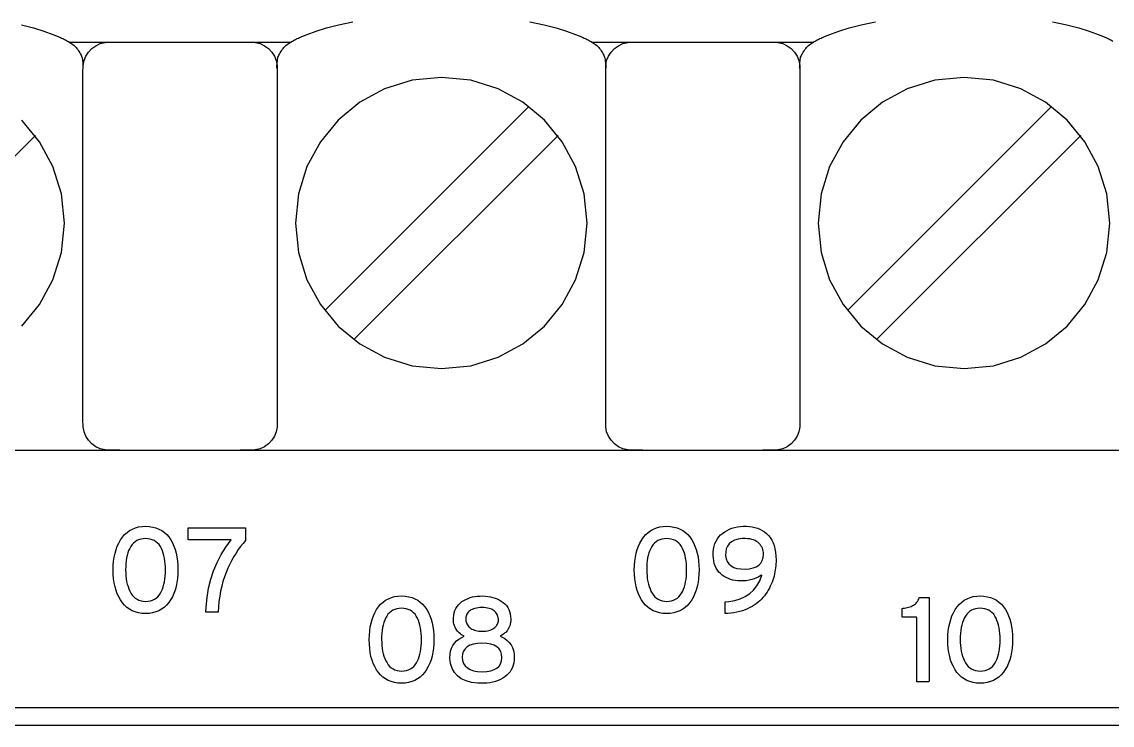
# Model space of a CAD drawing. Extents: x 1 to 47.7, y 0.2 to 33.4.
# Drawn here: x 28.493 to 29.745, y 13.384 to 14.192 of the extents above; entities that cross this region are included whole.
import ezdxf

# ---------------------------------------------------------------- set-up
doc = ezdxf.new("R2010")
doc.units = 0
doc.header["$MEASUREMENT"] = 0
doc.layers.add('6_0____DWG', color=7, linetype='CONTINUOUS')

msp = doc.modelspace()

# ---------------------------------------------------------------- linework, layer by layer
at = {"layer": '6_0____DWG'}
for points in [[(28.4928, 14.1883), (28.5066, 14.1847), (28.5184, 14.1809), (28.5287, 14.1771), (28.535, 14.1746), (28.5365, 14.174), (28.5378, 14.1734), (28.539, 14.1729), (28.5401, 14.1724), (28.5412, 14.1719), (28.5423, 14.1713), (28.5433, 14.1708), (28.5445, 14.1702), (28.5457, 14.1695), (28.547, 14.1688), (28.5482, 14.168), (28.5494, 14.1672), (28.5507, 14.1663), (28.5519, 14.1654), (28.5532, 14.1644), (28.5545, 14.1634), (28.5558, 14.1622), (28.5566, 14.1609), (28.5574, 14.1597), (28.5582, 14.1584), (28.5591, 14.1572), (28.5599, 14.1559), (28.5606, 14.1546), (28.5613, 14.1534), (28.5619, 14.1521), (28.5623, 14.151), (28.5626, 14.1497), (28.5629, 14.1482), (28.5631, 14.1466), (28.5633, 14.145), (28.5634, 14.1433), (28.5635, 14.1416), (28.5635, 14.1399), (28.5635, 14.1384)], [(28.7862, 14.1384), (28.7862, 14.1399), (28.7862, 14.1416), (28.7863, 14.1433), (28.7864, 14.145), (28.7866, 14.1466), (28.7868, 14.1482), (28.787, 14.1497), (28.7873, 14.151), (28.7878, 14.1521), (28.7884, 14.1534), (28.789, 14.1546), (28.7898, 14.1559), (28.7906, 14.1572), (28.7915, 14.1584), (28.7923, 14.1597), (28.7931, 14.1609), (28.7939, 14.1622), (28.7951, 14.1634), (28.7965, 14.1644), (28.7977, 14.1654), (28.799, 14.1663), (28.8002, 14.1672), (28.8015, 14.168), (28.8027, 14.1688), (28.8039, 14.1695), (28.8052, 14.1702), (28.8063, 14.1708), (28.8074, 14.1713), (28.8085, 14.1719), (28.8095, 14.1724), (28.8107, 14.1729), (28.8119, 14.1734), (28.8132, 14.174), (28.8147, 14.1746), (28.821, 14.1771), (28.8313, 14.1809), (28.8431, 14.1847), (28.8569, 14.1883), (28.8733, 14.1917)], [(29.0764, 14.1917), (29.0928, 14.1883), (29.1066, 14.1847), (29.1184, 14.1809), (29.1287, 14.1771), (29.135, 14.1746), (29.1365, 14.174), (29.1378, 14.1734), (29.139, 14.1729), (29.1401, 14.1724), (29.1412, 14.1719), (29.1423, 14.1713), (29.1433, 14.1708), (29.1445, 14.1702), (29.1458, 14.1695), (29.147, 14.1688), (29.1482, 14.168), (29.1494, 14.1672), (29.1507, 14.1663), (29.1519, 14.1654), (29.1532, 14.1644), (29.1545, 14.1634), (29.1558, 14.1622), (29.1566, 14.1609), (29.1574, 14.1597), (29.1582, 14.1584), (29.1591, 14.1572), (29.1599, 14.1559), (29.1606, 14.1546), (29.1613, 14.1534), (29.1619, 14.1521), (29.1623, 14.151), (29.1626, 14.1497), (29.1629, 14.1482), (29.1631, 14.1466), (29.1633, 14.145), (29.1634, 14.1433), (29.1635, 14.1416), (29.1635, 14.1399), (29.1635, 14.1384)], [(29.3861, 14.1384), (29.3862, 14.1399), (29.3862, 14.1416), (29.3863, 14.1433), (29.3864, 14.145), (29.3866, 14.1466), (29.3868, 14.1482), (29.387, 14.1497), (29.3873, 14.151), (29.3878, 14.1521), (29.3884, 14.1534), (29.3891, 14.1546), (29.3898, 14.1559), (29.3906, 14.1572), (29.3915, 14.1584), (29.3923, 14.1597), (29.3931, 14.1609), (29.3939, 14.1622), (29.3951, 14.1634), (29.3965, 14.1644), (29.3977, 14.1654), (29.399, 14.1663), (29.4002, 14.1672), (29.4015, 14.168), (29.4027, 14.1688), (29.4039, 14.1695), (29.4052, 14.1702), (29.4063, 14.1708), (29.4074, 14.1713), (29.4085, 14.1719), (29.4095, 14.1724), (29.4107, 14.1729), (29.4119, 14.1734), (29.4132, 14.174), (29.4147, 14.1746), (29.421, 14.1771), (29.4313, 14.1809), (29.4431, 14.1847), (29.4569, 14.1883), (29.4733, 14.1917)], [(29.6764, 14.1917), (29.6928, 14.1883), (29.7066, 14.1847), (29.7184, 14.1809), (29.7287, 14.1771), (29.735, 14.1746), (29.7365, 14.174), (29.7378, 14.1734), (29.739, 14.1729), (29.7401, 14.1724), (29.7412, 14.1719), (29.7423, 14.1713), (29.7433, 14.1708), (29.7445, 14.1702), (29.7458, 14.1695)], [(28.5477, 14.1683), (28.8025, 14.1683)], [(28.6059, 13.6996), (28.6054, 13.6996), (28.6041, 13.6996), (28.6021, 13.6996), (28.5999, 13.6996), (28.5977, 13.6996), (28.5957, 13.6996), (28.5943, 13.6996), (28.5936, 13.6996), (28.5888, 13.6999), (28.5832, 13.7013), (28.5781, 13.7037), (28.5735, 13.707), (28.5697, 13.711), (28.5667, 13.7156), (28.5647, 13.7208), (28.5636, 13.7265), (28.5635, 13.7351), (28.5635, 13.7696), (28.5635, 13.8264), (28.5635, 13.8966), (28.5635, 13.9713), (28.5635, 14.0415), (28.5635, 14.0983), (28.5635, 14.1328), (28.5636, 14.1414), (28.5647, 14.147), (28.5667, 14.1522), (28.5697, 14.1569), (28.5735, 14.1609), (28.5781, 14.1641), (28.5832, 14.1665), (28.5888, 14.168), (28.5936, 14.1683), (28.5943, 14.1683), (28.5957, 14.1683), (28.5977, 14.1683), (28.5999, 14.1683), (28.6021, 14.1683), (28.6041, 14.1683), (28.6054, 14.1683), (28.6059, 14.1683)], [(28.744, 14.1683), (28.7445, 14.1683), (28.7459, 14.1683), (28.7478, 14.1683), (28.75, 14.1683), (28.7522, 14.1683), (28.7542, 14.1683), (28.7557, 14.1683), (28.7564, 14.1683), (28.7611, 14.168), (28.7667, 14.1665), (28.7718, 14.1641), (28.7764, 14.1609), (28.7802, 14.1569), (28.7832, 14.1522), (28.7853, 14.147), (28.7863, 14.1414), (28.7864, 14.1328), (28.7864, 14.0983), (28.7864, 14.0415), (28.7864, 13.9713), (28.7864, 13.8966), (28.7864, 13.8264), (28.7864, 13.7696), (28.7864, 13.7351), (28.7863, 13.7265), (28.7853, 13.7208), (28.7832, 13.7156), (28.7802, 13.711), (28.7764, 13.707), (28.7718, 13.7037), (28.7667, 13.7013), (28.7611, 13.6999), (28.7564, 13.6996), (28.7557, 13.6996), (28.7542, 13.6996), (28.7522, 13.6996), (28.75, 13.6996), (28.7478, 13.6996), (28.7459, 13.6996), (28.7445, 13.6996), (28.744, 13.6996)], [(29.1477, 14.1683), (29.4025, 14.1683)], [(29.2059, 13.6996), (29.2054, 13.6996), (29.204, 13.6996), (29.2021, 13.6996), (29.1999, 13.6996), (29.1977, 13.6996), (29.1957, 13.6996), (29.1942, 13.6996), (29.1935, 13.6996), (29.1888, 13.6999), (29.1832, 13.7013), (29.1781, 13.7037), (29.1735, 13.707), (29.1697, 13.711), (29.1667, 13.7156), (29.1646, 13.7208), (29.1636, 13.7265), (29.1635, 13.7351), (29.1635, 13.7696), (29.1635, 13.8264), (29.1635, 13.8966), (29.1635, 13.9713), (29.1635, 14.0415), (29.1635, 14.0983), (29.1635, 14.1328), (29.1636, 14.1414), (29.1646, 14.147), (29.1667, 14.1522), (29.1697, 14.1569), (29.1735, 14.1609), (29.1781, 14.1641), (29.1832, 14.1665), (29.1888, 14.168), (29.1935, 14.1683), (29.1942, 14.1683), (29.1957, 14.1683), (29.1977, 14.1683), (29.1999, 14.1683), (29.2021, 14.1683), (29.204, 14.1683), (29.2054, 14.1683), (29.2059, 14.1683)], [(29.344, 14.1683), (29.3445, 14.1683), (29.3459, 14.1683), (29.3478, 14.1683), (29.35, 14.1683), (29.3522, 14.1683), (29.3542, 14.1683), (29.3557, 14.1683), (29.3564, 14.1683), (29.3611, 14.168), (29.3667, 14.1665), (29.3718, 14.1641), (29.3764, 14.1609), (29.3802, 14.1569), (29.3832, 14.1522), (29.3852, 14.147), (29.3863, 14.1414), (29.3864, 14.1328), (29.3864, 14.0983), (29.3864, 14.0415), (29.3864, 13.9713), (29.3864, 13.8966), (29.3864, 13.8264), (29.3864, 13.7696), (29.3864, 13.7351), (29.3863, 13.7265), (29.3852, 13.7208), (29.3832, 13.7156), (29.3802, 13.711), (29.3764, 13.707), (29.3718, 13.7037), (29.3667, 13.7013), (29.3611, 13.6999), (29.3564, 13.6996), (29.3557, 13.6996), (29.3542, 13.6996), (29.3522, 13.6996), (29.35, 13.6996), (29.3478, 13.6996), (29.3459, 13.6996), (29.3445, 13.6996), (29.344, 13.6996)], [(28.8411, 13.8601), (29.0753, 14.0944)], [(29.4411, 13.8601), (29.6753, 14.0944)], [(28.4932, 13.8422), (28.5136, 13.8669), (28.529, 13.8953), (28.5388, 13.9267), (28.5422, 13.9604), (28.5388, 13.9941), (28.529, 14.0255), (28.5136, 14.0539), (28.4932, 14.0787)], [(28.2745, 13.8267), (28.5088, 14.061)], [(28.8745, 13.8267), (29.1088, 14.061)], [(29.4745, 13.8267), (29.7088, 14.061)], [(26.7935, 13.6996), (31.7746, 13.6996)], [(32.133, 13.4039), (31.4073, 13.4039), (31.0469, 13.4039), (30.8679, 13.4039), (30.6902, 13.4039), (30.5137, 13.4039), (30.3388, 13.4039), (30.1656, 13.4039), (29.9943, 13.4039), (29.8251, 13.4039), (29.6583, 13.4039), (29.494, 13.4039), (29.3325, 13.4039), (29.1738, 13.4039), (29.0183, 13.4039), (28.8661, 13.4039), (28.7914, 13.4039), (28.7175, 13.4039), (28.6445, 13.4039), (28.5725, 13.4039), (28.5015, 13.4039), (28.4315, 13.4039)], [(28.4617, 13.3839), (28.568, 13.3839), (28.6761, 13.3839), (28.7858, 13.3839), (28.8971, 13.3839), (29.01, 13.3839), (29.1243, 13.3839), (29.24, 13.3839), (29.357, 13.3839), (29.4754, 13.3839), (29.5949, 13.3839), (29.7156, 13.3839), (29.8373, 13.3839), (29.9601, 13.3839), (30.0839, 13.3839), (30.3339, 13.3839), (30.5871, 13.3839), (30.8428, 13.3839), (31.1005, 13.3839), (31.3597, 13.3839), (31.8808, 13.3839)]]:
    msp.add_lwpolyline(points, dxfattribs=at)
for points in [[(28.8075, 13.9604), (28.8109, 13.9267), (28.8206, 13.8953), (28.8361, 13.8669), (28.8565, 13.8422), (28.8813, 13.8218), (28.9097, 13.8064), (28.9412, 13.7967), (28.9749, 13.7933), (29.0086, 13.7967), (29.04, 13.8064), (29.0684, 13.8218), (29.0932, 13.8422), (29.1136, 13.8669), (29.129, 13.8953), (29.1388, 13.9267), (29.1422, 13.9604), (29.1388, 13.9941), (29.129, 14.0255), (29.1136, 14.0539), (29.0932, 14.0787), (29.0684, 14.0992), (29.04, 14.1146), (29.0086, 14.1244), (28.9749, 14.1278), (28.9412, 14.1244), (28.9097, 14.1146), (28.8813, 14.0992), (28.8565, 14.0787), (28.8361, 14.0539), (28.8206, 14.0255), (28.8109, 13.9941)], [(29.4075, 13.9604), (29.4109, 13.9267), (29.4206, 13.8953), (29.4361, 13.8669), (29.4565, 13.8422), (29.4813, 13.8218), (29.5097, 13.8064), (29.5412, 13.7967), (29.5749, 13.7933), (29.6086, 13.7967), (29.64, 13.8064), (29.6684, 13.8218), (29.6932, 13.8422), (29.7136, 13.8669), (29.729, 13.8953), (29.7388, 13.9267), (29.7422, 13.9604), (29.7388, 13.9941), (29.729, 14.0255), (29.7136, 14.0539), (29.6932, 14.0787), (29.6684, 14.0992), (29.64, 14.1146), (29.6086, 14.1244), (29.5749, 14.1278), (29.5412, 14.1244), (29.5097, 14.1146), (29.4813, 14.0992), (29.4565, 14.0787), (29.4361, 14.0539), (29.4206, 14.0255), (29.4109, 13.9941)], [(28.6724, 13.5623), (28.6723, 13.5572), (28.6719, 13.5523), (28.6713, 13.5476), (28.6703, 13.5432), (28.6692, 13.539), (28.6677, 13.535), (28.6661, 13.5313), (28.6641, 13.5278), (28.6619, 13.5246), (28.6594, 13.5217), (28.6567, 13.5192), (28.6537, 13.5171), (28.6505, 13.5153), (28.6471, 13.5139), (28.6433, 13.5129), (28.6394, 13.5123), (28.6352, 13.512), (28.631, 13.5123), (28.6271, 13.5129), (28.6234, 13.5139), (28.62, 13.5153), (28.6168, 13.517), (28.6139, 13.5191), (28.6112, 13.5216), (28.6087, 13.5245), (28.6065, 13.5277), (28.6046, 13.5311), (28.6029, 13.5348), (28.6014, 13.5387), (28.6003, 13.5429), (28.5994, 13.5473), (28.5987, 13.552), (28.5983, 13.5569), (28.5982, 13.5621), (28.5983, 13.5672), (28.5987, 13.5721), (28.5994, 13.5768), (28.6003, 13.5813), (28.6015, 13.5855), (28.6029, 13.5894), (28.6046, 13.5931), (28.6066, 13.5966), (28.6089, 13.5999), (28.6113, 13.6027), (28.6141, 13.6053), (28.617, 13.6074), (28.6202, 13.6091), (28.6237, 13.6105), (28.6274, 13.6115), (28.6313, 13.6121), (28.6354, 13.6123), (28.6396, 13.6121), (28.6436, 13.6114), (28.6473, 13.6104), (28.6507, 13.6091), (28.6539, 13.6074), (28.6569, 13.6053), (28.6596, 13.6028), (28.662, 13.6), (28.6642, 13.5968), (28.6661, 13.5933), (28.6678, 13.5896), (28.6692, 13.5857), (28.6704, 13.5815), (28.6713, 13.5771), (28.6719, 13.5724), (28.6723, 13.5675)], [(28.75, 13.596), (28.7472, 13.5927), (28.7444, 13.5892), (28.7417, 13.5855), (28.7392, 13.5816), (28.7367, 13.5775), (28.7343, 13.5732), (28.732, 13.5687), (28.7298, 13.5641), (28.7278, 13.5592), (28.7259, 13.5541), (28.7242, 13.5488), (28.7227, 13.5434), (28.7215, 13.5378), (28.7205, 13.532), (28.7196, 13.526), (28.7191, 13.5199), (28.7187, 13.5136), (28.7181, 13.5136), (28.7167, 13.5136), (28.7146, 13.5136), (28.7122, 13.5136), (28.7097, 13.5136), (28.7074, 13.5136), (28.7056, 13.5136), (28.7046, 13.5136), (28.7048, 13.5193), (28.7059, 13.5304), (28.7077, 13.5411), (28.7103, 13.5514), (28.7135, 13.5613), (28.7175, 13.5707), (28.7221, 13.5798), (28.7275, 13.5884), (28.7336, 13.5966), (28.7317, 13.5966), (28.7267, 13.5966), (28.7195, 13.5966), (28.7111, 13.5966), (28.7025, 13.5966), (28.6946, 13.5966), (28.6883, 13.5966), (28.6848, 13.5966), (28.6843, 13.5968), (28.6843, 13.5978), (28.6843, 13.5996), (28.6843, 13.6018), (28.6843, 13.6043), (28.6843, 13.6067), (28.6843, 13.6088), (28.6843, 13.6102), (28.6843, 13.6107), (28.6868, 13.6107), (28.6935, 13.6107), (28.7031, 13.6107), (28.7143, 13.6107), (28.7258, 13.6107), (28.7363, 13.6107), (28.7446, 13.6107), (28.7494, 13.6107), (28.75, 13.6106), (28.75, 13.6095), (28.75, 13.6077), (28.75, 13.6053), (28.75, 13.6027), (28.75, 13.6002), (28.75, 13.5981), (28.75, 13.5966)], [(29.2707, 13.5623), (29.2705, 13.5572), (29.2702, 13.5523), (29.2695, 13.5476), (29.2686, 13.5432), (29.2674, 13.539), (29.266, 13.535), (29.2643, 13.5313), (29.2623, 13.5278), (29.2601, 13.5246), (29.2577, 13.5217), (29.2549, 13.5192), (29.252, 13.5171), (29.2487, 13.5153), (29.2453, 13.5139), (29.2416, 13.5129), (29.2376, 13.5123), (29.2334, 13.512), (29.2292, 13.5123), (29.2253, 13.5129), (29.2217, 13.5139), (29.2182, 13.5153), (29.215, 13.517), (29.2121, 13.5191), (29.2094, 13.5216), (29.2069, 13.5245), (29.2047, 13.5277), (29.2028, 13.5311), (29.2011, 13.5348), (29.1997, 13.5387), (29.1985, 13.5429), (29.1976, 13.5473), (29.1969, 13.552), (29.1965, 13.5569), (29.1964, 13.5621), (29.1965, 13.5672), (29.1969, 13.5721), (29.1976, 13.5768), (29.1985, 13.5813), (29.1997, 13.5855), (29.2012, 13.5894), (29.2029, 13.5931), (29.2049, 13.5966), (29.2071, 13.5999), (29.2096, 13.6027), (29.2123, 13.6053), (29.2153, 13.6074), (29.2185, 13.6091), (29.2219, 13.6105), (29.2256, 13.6115), (29.2295, 13.6121), (29.2337, 13.6123), (29.2379, 13.6121), (29.2418, 13.6114), (29.2455, 13.6104), (29.249, 13.6091), (29.2522, 13.6074), (29.2551, 13.6053), (29.2578, 13.6028), (29.2603, 13.6), (29.2625, 13.5968), (29.2644, 13.5933), (29.266, 13.5896), (29.2675, 13.5857), (29.2686, 13.5815), (29.2695, 13.5771), (29.2702, 13.5724), (29.2705, 13.5675)], [(29.3591, 13.5735), (29.3591, 13.5713), (29.359, 13.5691), (29.3588, 13.5668), (29.3585, 13.5645), (29.3582, 13.5622), (29.3578, 13.5599), (29.3573, 13.5576), (29.3568, 13.5552), (29.3562, 13.5528), (29.3554, 13.5504), (29.3546, 13.5481), (29.3536, 13.5458), (29.3525, 13.5435), (29.3514, 13.5412), (29.3501, 13.539), (29.3487, 13.5368), (29.3473, 13.5347), (29.3457, 13.5325), (29.3441, 13.5305), (29.3423, 13.5286), (29.3404, 13.5268), (29.3384, 13.525), (29.3362, 13.5234), (29.334, 13.5218), (29.3316, 13.5203), (29.329, 13.519), (29.3263, 13.5176), (29.3235, 13.5165), (29.3205, 13.5154), (29.3174, 13.5145), (29.3142, 13.5137), (29.3108, 13.5131), (29.3073, 13.5126), (29.3036, 13.5122), (29.3007, 13.512), (29.3007, 13.5127), (29.3007, 13.5142), (29.3007, 13.5163), (29.3007, 13.5186), (29.3007, 13.5209), (29.3007, 13.523), (29.3007, 13.5247), (29.3007, 13.5256), (29.3047, 13.526), (29.3117, 13.5271), (29.318, 13.5289), (29.3237, 13.5316), (29.3288, 13.535), (29.3332, 13.5391), (29.3371, 13.5441), (29.3403, 13.5498), (29.3429, 13.5562), (29.3415, 13.5558), (29.3392, 13.5543), (29.3367, 13.553), (29.3341, 13.5519), (29.3312, 13.551), (29.3282, 13.5503), (29.3249, 13.5498), (29.3215, 13.5496), (29.318, 13.5495), (29.3151, 13.5496), (29.3123, 13.55), (29.3095, 13.5505), (29.3069, 13.5512), (29.3044, 13.5522), (29.302, 13.5533), (29.2997, 13.5546), (29.2974, 13.5561), (29.2953, 13.5579), (29.2934, 13.5598), (29.2918, 13.5619), (29.2904, 13.5643), (29.2892, 13.5668), (29.2882, 13.5696), (29.2876, 13.5726), (29.2871, 13.5758), (29.2869, 13.5791), (29.287, 13.5827), (29.2874, 13.5862), (29.288, 13.5894), (29.289, 13.5924), (29.2902, 13.5952), (29.2917, 13.5978), (29.2935, 13.6001), (29.2955, 13.6023), (29.2978, 13.6042), (29.3003, 13.606), (29.3029, 13.6076), (29.3056, 13.6089), (29.3085, 13.61), (29.3115, 13.6109), (29.3147, 13.6116), (29.318, 13.612), (29.3215, 13.6123), (29.3251, 13.6123), (29.3285, 13.6121), (29.3317, 13.6116), (29.3348, 13.6109), (29.3378, 13.61), (29.3406, 13.6088), (29.3433, 13.6074), (29.3458, 13.6058), (29.3482, 13.6039), (29.3504, 13.6017), (29.3524, 13.5993), (29.3541, 13.5965), (29.3556, 13.5934), (29.3568, 13.5901), (29.3578, 13.5864), (29.3585, 13.5824), (29.3589, 13.5781)], [(28.6582, 13.5621), (28.6581, 13.5657), (28.6579, 13.5691), (28.6575, 13.5724), (28.657, 13.5756), (28.6564, 13.5786), (28.6556, 13.5815), (28.6546, 13.5842), (28.6535, 13.5867), (28.6523, 13.5891), (28.6508, 13.5912), (28.6492, 13.593), (28.6473, 13.5946), (28.6453, 13.5959), (28.643, 13.5969), (28.6406, 13.5976), (28.638, 13.598), (28.6352, 13.5982), (28.6324, 13.598), (28.6298, 13.5976), (28.6274, 13.5969), (28.6252, 13.5959), (28.6232, 13.5946), (28.6214, 13.5931), (28.6198, 13.5913), (28.6183, 13.5892), (28.6171, 13.5869), (28.6159, 13.5844), (28.615, 13.5817), (28.6142, 13.5789), (28.6135, 13.5759), (28.613, 13.5728), (28.6127, 13.5694), (28.6125, 13.566), (28.6124, 13.5623), (28.6125, 13.5587), (28.6127, 13.5553), (28.6131, 13.552), (28.6136, 13.5489), (28.6143, 13.5459), (28.6152, 13.5431), (28.6162, 13.5404), (28.6173, 13.5379), (28.6186, 13.5355), (28.6201, 13.5333), (28.6217, 13.5314), (28.6235, 13.5298), (28.6255, 13.5285), (28.6277, 13.5275), (28.6301, 13.5267), (28.6327, 13.5263), (28.6354, 13.5261), (28.6383, 13.5263), (28.6409, 13.5267), (28.6433, 13.5275), (28.6455, 13.5285), (28.6475, 13.5298), (28.6494, 13.5314), (28.651, 13.5332), (28.6524, 13.5354), (28.6537, 13.5377), (28.6547, 13.5402), (28.6556, 13.5429), (28.6564, 13.5457), (28.6571, 13.5486), (28.6576, 13.5517), (28.6579, 13.555), (28.6581, 13.5585)], [(29.2564, 13.5621), (29.2564, 13.5657), (29.2561, 13.5691), (29.2558, 13.5724), (29.2553, 13.5756), (29.2546, 13.5786), (29.2538, 13.5815), (29.2529, 13.5842), (29.2518, 13.5867), (29.2505, 13.5891), (29.249, 13.5912), (29.2474, 13.593), (29.2455, 13.5946), (29.2435, 13.5959), (29.2413, 13.5969), (29.2388, 13.5976), (29.2362, 13.598), (29.2334, 13.5982), (29.2306, 13.598), (29.2281, 13.5976), (29.2257, 13.5969), (29.2235, 13.5959), (29.2215, 13.5946), (29.2196, 13.5931), (29.218, 13.5913), (29.2166, 13.5892), (29.2153, 13.5869), (29.2142, 13.5844), (29.2132, 13.5817), (29.2124, 13.5789), (29.2117, 13.5759), (29.2112, 13.5728), (29.2109, 13.5694), (29.2107, 13.566), (29.2107, 13.5623), (29.2107, 13.5587), (29.211, 13.5553), (29.2113, 13.552), (29.2119, 13.5489), (29.2126, 13.5459), (29.2134, 13.5431), (29.2144, 13.5404), (29.2155, 13.5379), (29.2168, 13.5355), (29.2183, 13.5333), (29.2199, 13.5314), (29.2218, 13.5298), (29.2238, 13.5285), (29.226, 13.5275), (29.2283, 13.5267), (29.2309, 13.5263), (29.2337, 13.5261), (29.2365, 13.5263), (29.2391, 13.5267), (29.2415, 13.5275), (29.2437, 13.5285), (29.2458, 13.5298), (29.2476, 13.5314), (29.2492, 13.5332), (29.2507, 13.5354), (29.2519, 13.5377), (29.253, 13.5402), (29.2539, 13.5429), (29.2547, 13.5457), (29.2553, 13.5486), (29.2558, 13.5517), (29.2561, 13.555), (29.2564, 13.5585)], [(29.3447, 13.5804), (29.3446, 13.5821), (29.3444, 13.5838), (29.344, 13.5855), (29.3434, 13.5871), (29.3427, 13.5886), (29.3418, 13.59), (29.3408, 13.5913), (29.3396, 13.5926), (29.3382, 13.5939), (29.3367, 13.5949), (29.335, 13.5958), (29.3332, 13.5966), (29.3312, 13.5972), (29.329, 13.5977), (29.3267, 13.598), (29.3242, 13.5982), (29.3201, 13.5981), (29.3155, 13.5974), (29.3115, 13.5962), (29.3081, 13.5945), (29.3054, 13.5923), (29.3034, 13.5896), (29.302, 13.5864), (29.3013, 13.5827), (29.3012, 13.5786), (29.3018, 13.5749), (29.3031, 13.5717), (29.3049, 13.569), (29.3074, 13.5668), (29.3105, 13.5651), (29.3142, 13.564), (29.3186, 13.5633), (29.3236, 13.5632), (29.3284, 13.5636), (29.3327, 13.5644), (29.3363, 13.5658), (29.3392, 13.5677), (29.3416, 13.5701), (29.3433, 13.573), (29.3443, 13.5764)], [(28.9663, 13.4823), (28.9662, 13.4772), (28.9658, 13.4722), (28.9651, 13.4676), (28.9642, 13.4631), (28.963, 13.459), (28.9616, 13.455), (28.9599, 13.4513), (28.958, 13.4478), (28.9558, 13.4446), (28.9533, 13.4417), (28.9506, 13.4392), (28.9476, 13.437), (28.9444, 13.4353), (28.9409, 13.4339), (28.9372, 13.4329), (28.9332, 13.4322), (28.929, 13.432), (28.9249, 13.4322), (28.921, 13.4329), (28.9173, 13.4339), (28.9139, 13.4353), (28.9107, 13.437), (28.9077, 13.4391), (28.905, 13.4416), (28.9026, 13.4445), (28.9004, 13.4476), (28.8984, 13.4511), (28.8967, 13.4547), (28.8953, 13.4587), (28.8941, 13.4628), (28.8932, 13.4673), (28.8926, 13.4719), (28.8922, 13.4769), (28.892, 13.482), (28.8922, 13.4872), (28.8926, 13.4921), (28.8932, 13.4968), (28.8942, 13.5012), (28.8953, 13.5054), (28.8968, 13.5094), (28.8985, 13.5131), (28.9005, 13.5166), (28.9027, 13.5198), (28.9052, 13.5227), (28.9079, 13.5252), (28.9109, 13.5274), (28.9141, 13.5291), (28.9175, 13.5305), (28.9212, 13.5315), (28.9251, 13.5321), (28.9293, 13.5323), (28.9335, 13.532), (28.9374, 13.5314), (28.9412, 13.5304), (28.9446, 13.5291), (28.9478, 13.5273), (28.9507, 13.5252), (28.9534, 13.5228), (28.9559, 13.5199), (28.9581, 13.5168), (28.96, 13.5133), (28.9617, 13.5096), (28.9631, 13.5057), (28.9642, 13.5015), (28.9651, 13.4971), (28.9658, 13.4924), (28.9662, 13.4875)], [(29.0586, 13.4619), (29.0584, 13.4586), (29.058, 13.4556), (29.0574, 13.4527), (29.0564, 13.4501), (29.0552, 13.4476), (29.0538, 13.4453), (29.0521, 13.4431), (29.0501, 13.4412), (29.0479, 13.4394), (29.0455, 13.4378), (29.0429, 13.4364), (29.0401, 13.4352), (29.0371, 13.4341), (29.0339, 13.4333), (29.0305, 13.4327), (29.0269, 13.4322), (29.0231, 13.432), (29.0168, 13.4321), (29.0095, 13.4331), (29.0032, 13.4347), (28.9978, 13.4372), (28.9933, 13.4404), (28.9898, 13.4444), (28.9871, 13.4491), (28.9855, 13.4546), (28.9847, 13.4609), (28.9848, 13.4653), (28.9854, 13.4689), (28.9865, 13.4723), (28.9879, 13.4754), (28.9899, 13.4782), (28.9922, 13.4806), (28.995, 13.4828), (28.9982, 13.4847), (29.0011, 13.4861), (28.9995, 13.487), (28.9981, 13.4878), (28.9968, 13.4888), (28.9955, 13.4898), (28.9945, 13.4908), (28.9935, 13.4919), (28.9926, 13.493), (28.9919, 13.4942), (28.9912, 13.4954), (28.9906, 13.4966), (28.9901, 13.4978), (28.9897, 13.499), (28.9893, 13.5001), (28.989, 13.5012), (28.9888, 13.5024), (28.9887, 13.5034), (28.9887, 13.5045), (28.9888, 13.5071), (28.9891, 13.5101), (28.9897, 13.5129), (28.9905, 13.5155), (28.9916, 13.518), (28.993, 13.5202), (28.9946, 13.5222), (28.9964, 13.5241), (28.9985, 13.5258), (29.0007, 13.5272), (29.003, 13.5284), (29.0055, 13.5295), (29.008, 13.5304), (29.0107, 13.5311), (29.0135, 13.5316), (29.0164, 13.532), (29.0195, 13.5322), (29.0226, 13.5323), (29.0256, 13.5321), (29.0284, 13.5318), (29.0312, 13.5314), (29.0339, 13.5307), (29.0365, 13.5299), (29.039, 13.5289), (29.0414, 13.5277), (29.0437, 13.5264), (29.0458, 13.5249), (29.0478, 13.5232), (29.0495, 13.5213), (29.051, 13.5191), (29.0522, 13.5168), (29.0532, 13.5143), (29.0539, 13.5116), (29.0544, 13.5087), (29.0546, 13.5055), (29.0546, 13.5047), (29.0546, 13.5042), (29.0545, 13.5036), (29.0545, 13.5031), (29.0544, 13.5026), (29.0544, 13.5021), (29.0543, 13.5015), (29.0542, 13.501), (29.054, 13.5004), (29.0539, 13.4998), (29.0537, 13.4992), (29.0535, 13.4985), (29.0533, 13.4979), (29.0531, 13.4973), (29.0528, 13.4967), (29.0525, 13.496), (29.0522, 13.4954), (29.0517, 13.4945), (29.0509, 13.4932), (29.0501, 13.492), (29.0491, 13.4909), (29.0479, 13.4899), (29.0467, 13.4889), (29.0454, 13.4879), (29.0439, 13.487), (29.0424, 13.4862), (29.0445, 13.485), (29.0477, 13.4833), (29.0505, 13.4813), (29.0529, 13.4789), (29.0549, 13.4762), (29.0565, 13.4731), (29.0576, 13.4697), (29.0583, 13.4659)], [(29.6305, 13.4823), (29.6304, 13.4772), (29.63, 13.4722), (29.6294, 13.4676), (29.6285, 13.4631), (29.6273, 13.459), (29.6259, 13.455), (29.6242, 13.4513), (29.6222, 13.4478), (29.62, 13.4446), (29.6175, 13.4417), (29.6148, 13.4392), (29.6118, 13.437), (29.6086, 13.4353), (29.6052, 13.4339), (29.6015, 13.4329), (29.5975, 13.4322), (29.5933, 13.432), (29.5891, 13.4322), (29.5852, 13.4329), (29.5815, 13.4339), (29.5781, 13.4353), (29.5749, 13.437), (29.572, 13.4391), (29.5693, 13.4416), (29.5668, 13.4445), (29.5646, 13.4476), (29.5627, 13.4511), (29.561, 13.4547), (29.5595, 13.4587), (29.5584, 13.4628), (29.5575, 13.4673), (29.5568, 13.4719), (29.5564, 13.4769), (29.5563, 13.482), (29.5564, 13.4872), (29.5568, 13.4921), (29.5575, 13.4968), (29.5584, 13.5012), (29.5596, 13.5054), (29.561, 13.5094), (29.5628, 13.5131), (29.5647, 13.5166), (29.567, 13.5198), (29.5695, 13.5227), (29.5722, 13.5252), (29.5751, 13.5274), (29.5783, 13.5291), (29.5818, 13.5305), (29.5855, 13.5315), (29.5894, 13.5321), (29.5935, 13.5323), (29.5977, 13.532), (29.6017, 13.5314), (29.6054, 13.5304), (29.6089, 13.5291), (29.6121, 13.5273), (29.615, 13.5252), (29.6177, 13.5228), (29.6201, 13.5199), (29.6223, 13.5168), (29.6243, 13.5133), (29.6259, 13.5096), (29.6273, 13.5057), (29.6285, 13.5015), (29.6294, 13.4971), (29.63, 13.4924), (29.6304, 13.4875)], [(29.0404, 13.5047), (29.0403, 13.506), (29.0401, 13.5073), (29.0398, 13.5086), (29.0394, 13.5098), (29.0389, 13.511), (29.0383, 13.5121), (29.0375, 13.5132), (29.0366, 13.5142), (29.0356, 13.5152), (29.0344, 13.516), (29.0331, 13.5168), (29.0315, 13.5174), (29.0299, 13.518), (29.028, 13.5184), (29.026, 13.5187), (29.0238, 13.5189), (29.0215, 13.519), (29.0192, 13.5189), (29.0171, 13.5187), (29.0151, 13.5184), (29.0133, 13.518), (29.0116, 13.5175), (29.0101, 13.5169), (29.0088, 13.5162), (29.0076, 13.5154), (29.0066, 13.5145), (29.0057, 13.5135), (29.005, 13.5125), (29.0043, 13.5114), (29.0038, 13.5103), (29.0034, 13.5091), (29.0031, 13.5079), (29.0029, 13.5066), (29.0029, 13.5052), (29.003, 13.5038), (29.0032, 13.5025), (29.0036, 13.5013), (29.0041, 13.5001), (29.0047, 13.499), (29.0055, 13.4979), (29.0064, 13.4969), (29.0075, 13.496), (29.0086, 13.4951), (29.0099, 13.4943), (29.0113, 13.4937), (29.0128, 13.4931), (29.0144, 13.4926), (29.0161, 13.4923), (29.0179, 13.492), (29.0198, 13.4918), (29.0218, 13.4918), (29.0239, 13.4918), (29.0258, 13.492), (29.0277, 13.4923), (29.0294, 13.4926), (29.031, 13.4931), (29.0325, 13.4937), (29.0338, 13.4944), (29.0351, 13.4952), (29.0362, 13.4961), (29.0371, 13.497), (29.038, 13.4979), (29.0387, 13.4989), (29.0393, 13.5), (29.0398, 13.5011), (29.0401, 13.5022), (29.0403, 13.5034)], [(29.5207, 13.4335), (29.5207, 13.4364), (29.5207, 13.444), (29.5207, 13.4548), (29.5207, 13.4675), (29.5207, 13.4806), (29.5207, 13.4925), (29.5207, 13.5019), (29.5207, 13.5073), (29.5205, 13.5081), (29.5193, 13.5081), (29.5172, 13.5081), (29.5145, 13.5081), (29.5116, 13.5081), (29.5088, 13.5081), (29.5063, 13.5081), (29.5046, 13.5081), (29.504, 13.5081), (29.504, 13.5085), (29.504, 13.5095), (29.504, 13.5109), (29.504, 13.5126), (29.504, 13.5144), (29.504, 13.516), (29.504, 13.5173), (29.504, 13.518), (29.5049, 13.5182), (29.5065, 13.5184), (29.5082, 13.5186), (29.5097, 13.519), (29.5113, 13.5193), (29.5127, 13.5198), (29.5141, 13.5203), (29.5155, 13.5209), (29.5167, 13.5216), (29.5179, 13.5223), (29.519, 13.5231), (29.52, 13.524), (29.5208, 13.525), (29.5216, 13.5261), (29.5222, 13.5273), (29.5228, 13.5286), (29.5232, 13.53), (29.5235, 13.5307), (29.5243, 13.5307), (29.5258, 13.5307), (29.5276, 13.5307), (29.5296, 13.5307), (29.5315, 13.5307), (29.5332, 13.5307), (29.5344, 13.5307), (29.5348, 13.5307), (29.5348, 13.527), (29.5348, 13.5171), (29.5348, 13.5029), (29.5348, 13.4864), (29.5348, 13.4694), (29.5348, 13.4538), (29.5348, 13.4416), (29.5348, 13.4345), (29.5346, 13.4335), (29.5336, 13.4335), (29.5318, 13.4335), (29.5296, 13.4335), (29.5271, 13.4335), (29.5247, 13.4335), (29.5227, 13.4335), (29.5212, 13.4335)], [(28.9521, 13.482), (28.952, 13.4856), (28.9518, 13.4891), (28.9514, 13.4924), (28.9509, 13.4956), (28.9502, 13.4986), (28.9494, 13.5014), (28.9485, 13.5042), (28.9474, 13.5067), (28.9461, 13.5091), (28.9447, 13.5112), (28.943, 13.513), (28.9412, 13.5146), (28.9391, 13.5158), (28.9369, 13.5168), (28.9345, 13.5176), (28.9319, 13.518), (28.929, 13.5182), (28.9263, 13.518), (28.9237, 13.5176), (28.9213, 13.5169), (28.9191, 13.5159), (28.9171, 13.5146), (28.9153, 13.5131), (28.9136, 13.5113), (28.9122, 13.5092), (28.9109, 13.5069), (28.9098, 13.5044), (28.9088, 13.5017), (28.908, 13.4989), (28.9074, 13.4959), (28.9069, 13.4927), (28.9065, 13.4894), (28.9063, 13.4859), (28.9063, 13.4823), (28.9064, 13.4787), (28.9066, 13.4753), (28.907, 13.472), (28.9075, 13.4688), (28.9082, 13.4659), (28.909, 13.463), (28.91, 13.4604), (28.9112, 13.4579), (28.9125, 13.4555), (28.9139, 13.4533), (28.9155, 13.4514), (28.9174, 13.4498), (28.9194, 13.4485), (28.9216, 13.4475), (28.924, 13.4467), (28.9265, 13.4463), (28.9293, 13.4461), (28.9321, 13.4463), (28.9347, 13.4467), (28.9371, 13.4474), (28.9394, 13.4485), (28.9414, 13.4498), (28.9432, 13.4513), (28.9448, 13.4532), (28.9463, 13.4554), (28.9475, 13.4577), (28.9486, 13.4602), (28.9495, 13.4628), (28.9503, 13.4656), (28.9509, 13.4686), (28.9514, 13.4717), (28.9518, 13.475), (28.952, 13.4784)], [(29.6163, 13.482), (29.6162, 13.4856), (29.616, 13.4891), (29.6157, 13.4924), (29.6151, 13.4956), (29.6145, 13.4986), (29.6137, 13.5014), (29.6127, 13.5042), (29.6116, 13.5067), (29.6104, 13.5091), (29.6089, 13.5112), (29.6073, 13.513), (29.6054, 13.5146), (29.6034, 13.5158), (29.6011, 13.5168), (29.5987, 13.5176), (29.5961, 13.518), (29.5933, 13.5182), (29.5905, 13.518), (29.5879, 13.5176), (29.5855, 13.5169), (29.5833, 13.5159), (29.5813, 13.5146), (29.5795, 13.5131), (29.5779, 13.5113), (29.5764, 13.5092), (29.5752, 13.5069), (29.5741, 13.5044), (29.5731, 13.5017), (29.5723, 13.4989), (29.5716, 13.4959), (29.5711, 13.4927), (29.5708, 13.4894), (29.5706, 13.4859), (29.5705, 13.4823), (29.5706, 13.4787), (29.5708, 13.4753), (29.5712, 13.472), (29.5717, 13.4688), (29.5724, 13.4659), (29.5733, 13.463), (29.5743, 13.4604), (29.5754, 13.4579), (29.5767, 13.4555), (29.5782, 13.4533), (29.5798, 13.4514), (29.5816, 13.4498), (29.5836, 13.4485), (29.5858, 13.4475), (29.5882, 13.4467), (29.5908, 13.4463), (29.5935, 13.4461), (29.5964, 13.4463), (29.599, 13.4467), (29.6014, 13.4474), (29.6036, 13.4485), (29.6056, 13.4498), (29.6075, 13.4513), (29.6091, 13.4532), (29.6105, 13.4554), (29.6118, 13.4577), (29.6128, 13.4602), (29.6138, 13.4628), (29.6145, 13.4656), (29.6152, 13.4686), (29.6157, 13.4717), (29.616, 13.475), (29.6162, 13.4784)], [(29.0444, 13.4614), (29.044, 13.4653), (29.043, 13.4686), (29.0412, 13.4715), (29.0387, 13.4738), (29.0355, 13.4756), (29.0315, 13.477), (29.0269, 13.4778), (29.0215, 13.4781), (29.0162, 13.4778), (29.0116, 13.477), (29.0077, 13.4757), (29.0046, 13.474), (29.0021, 13.4717), (29.0003, 13.469), (28.9993, 13.4658), (28.9989, 13.4621), (28.9993, 13.4582), (29.0004, 13.4549), (29.0022, 13.452), (29.0047, 13.4496), (29.0079, 13.4478), (29.0118, 13.4464), (29.0164, 13.4456), (29.0216, 13.4453), (29.027, 13.4456), (29.0316, 13.4464), (29.0355, 13.4477), (29.0387, 13.4495), (29.0412, 13.4518), (29.0429, 13.4545), (29.044, 13.4577)]]:
    msp.add_lwpolyline(points, close=True, dxfattribs=at)

doc.saveas('drawing.dxf')
